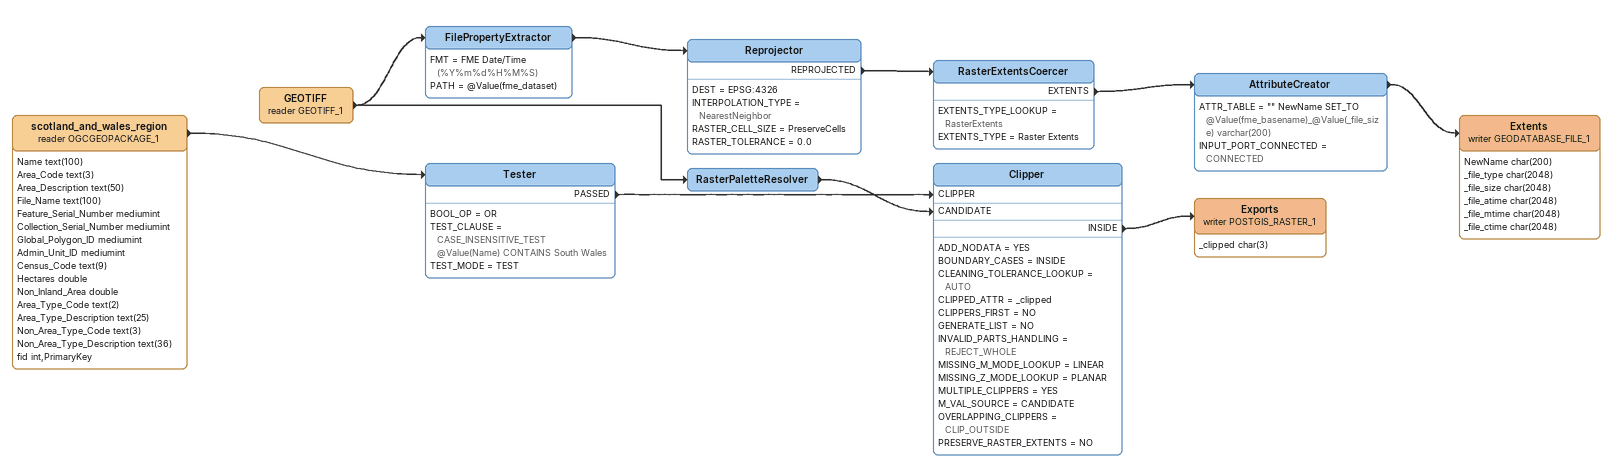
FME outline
scotland_and_wales_region (reader OGCGEOPACKAGE_1)
    attributes: Name text(100), Area_Code text(3), Area_Description text(50), File_Name text(100), Feature_Serial_Number mediumint, Collection_Serial_Number mediumint, Global_Polygon_ID mediumint, Admin_Unit_ID mediumint, Census_Code text(9), Hectares double, Non_Inland_Area double, Area_Type_Code text(2), Area_Type_Description text(25), Non_Area_Type_Code text(3), Non_Area_Type_Description text(36), fid int,PrimaryKey
    -> Tester
Tester
    BOOL_OP = OR
    TEST_CLAUSE = CASE_INSENSITIVE_TEST @Value(Name) CONTAINS South Wales
    TEST_MODE = TEST
    PASSED -> Clipper [CLIPPER]
GEOTIFF (reader GEOTIFF_1)
    -> FilePropertyExtractor
    -> RasterPaletteResolver
FilePropertyExtractor
    FMT = FME Date/Time (%Y%m%d%H%M%S)
    PATH = @Value(fme_dataset)
    -> Reprojector
Reprojector
    DEST = EPSG:4326
    INTERPOLATION_TYPE = NearestNeighbor
    RASTER_CELL_SIZE = PreserveCells
    RASTER_TOLERANCE = 0.0
    REPROJECTED -> RasterExtentsCoercer
RasterExtentsCoercer
    EXTENTS_TYPE_LOOKUP = RasterExtents
    EXTENTS_TYPE = Raster Extents
    EXTENTS -> AttributeCreator
AttributeCreator
    ATTR_TABLE = "" NewName SET_TO @Value(fme_basename)_@Value(_file_size) varchar(200)
    INPUT_PORT_CONNECTED = CONNECTED
    -> Extents (writer GEODATABASE_FILE_1)
Extents (writer GEODATABASE_FILE_1)
    attributes: NewName char(200), _file_type char(2048), _file_size char(2048), _file_atime char(2048), _file_mtime char(2048), _file_ctime char(2048)
RasterPaletteResolver
    -> Clipper [CANDIDATE]
Clipper
    ADD_NODATA = YES
    BOUNDARY_CASES = INSIDE
    CLEANING_TOLERANCE_LOOKUP = AUTO
    CLIPPED_ATTR = _clipped
    CLIPPERS_FIRST = NO
    GENERATE_LIST = NO
    INVALID_PARTS_HANDLING = REJECT_WHOLE
    MISSING_M_MODE_LOOKUP = LINEAR
    MISSING_Z_MODE_LOOKUP = PLANAR
    MULTIPLE_CLIPPERS = YES
    M_VAL_SOURCE = CANDIDATE
    OVERLAPPING_CLIPPERS = CLIP_OUTSIDE
    PRESERVE_RASTER_EXTENTS = NO
    INSIDE -> Exports (writer POSTGIS_RASTER_1)
Exports (writer POSTGIS_RASTER_1)
    attributes: _clipped char(3)
